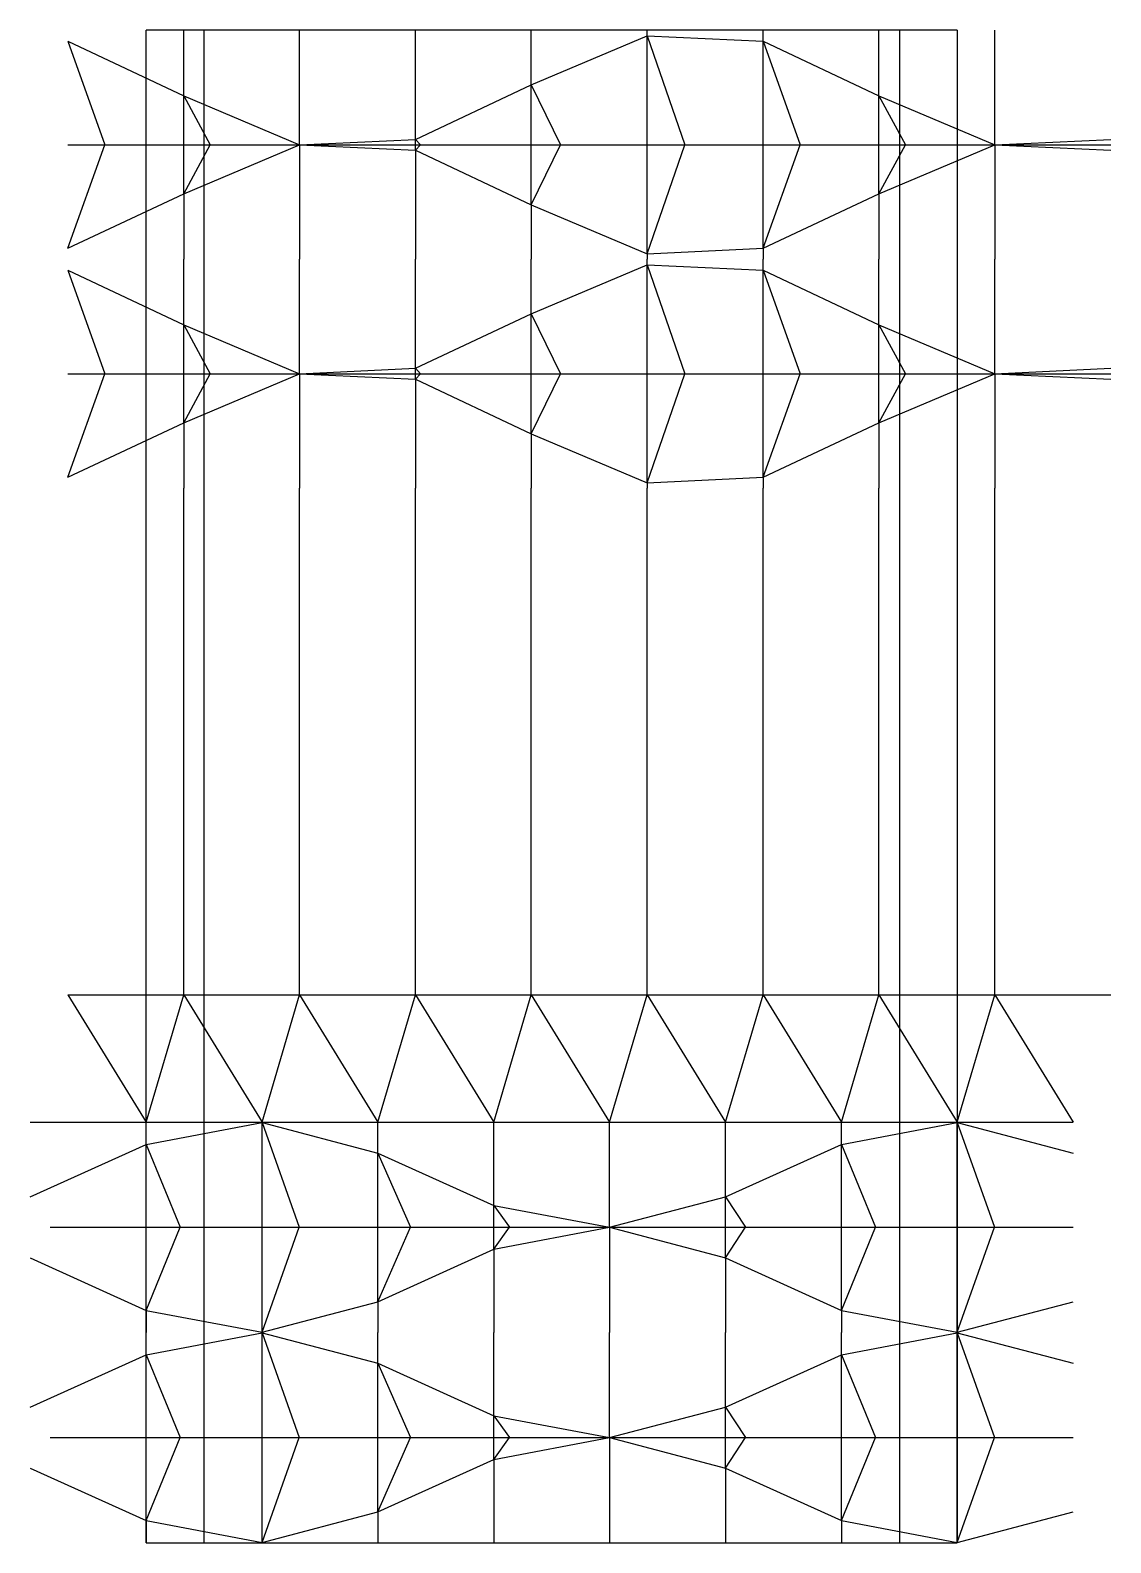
# Model space of a CAD drawing. Header units: metres. Extents: x -1.5 to 7.8, y 0 to 13.1.
import ezdxf

# ---------------------------------------------------------------- set-up
doc = ezdxf.new("R2010")
doc.units = ezdxf.units.M
for name, color, linetype in [('Boundary', 2, 'Continuous'), ('Cut', 3, 'Continuous'), ('Mountain', 5, 'Continuous'), ('Valley', 1, 'Continuous')]:
    doc.layers.add(name, color=color, linetype=linetype)

msp = doc.modelspace()

# ---------------------------------------------------------------- linework, layer by layer
at = {"layer": 'Boundary'}
for p, q in [((0, 0), (0, 13.052)), ((6, 13.052), (0, 13.052)), ((6, 13.052), (6, 0)), ((0, 0), (6, 0))]:
    msp.add_line(p, q, dxfattribs=at)
at = {"layer": 'Cut'}
for p, q in [((-0.5, 0), (-0.5, 13.052)), ((6.5, 13.052), (-0.5, 13.052)), ((6.5, 13.052), (6.5, 0)), ((-0.5, 0), (6.5, 0))]:
    msp.add_line(p, q, dxfattribs=at)
at = {"layer": 'Mountain'}
for p, q in [((-1.176, 12.958), (-0.176, 12.487)), ((-0.176, 12.487), (-0.176, 13.052)), ((0.824, 12.064), (0.824, 13.052)), ((1.824, 12.111), (1.824, 13.052)), ((2.824, 12.582), (2.824, 13.052)), ((2.824, 12.582), (3.824, 13.005)), ((3.824, 13.005), (3.824, 13.052)), ((3.824, 12.064), (3.824, 13.005)), ((3.824, 13.005), (4.824, 12.958)), ((4.824, 12.958), (4.824, 13.052)), ((4.824, 12.064), (4.824, 12.958)), ((4.824, 12.958), (5.824, 12.487)), ((5.824, 12.487), (5.824, 13.052)), ((6.824, 12.064), (6.824, 13.052)), ((1.824, 12.111), (2.824, 12.582)), ((2.824, 12.064), (2.824, 12.582)), ((-0.176, 12.064), (-0.176, 12.487)), ((-0.176, 12.487), (0.824, 12.064)), ((5.824, 12.064), (5.824, 12.487)), ((5.824, 12.487), (6.824, 12.064)), ((-1.176, 11.171), (-0.856, 12.064)), ((-0.176, 11.641), (0.052, 12.064)), ((-0.176, 11.641), (0.824, 12.064)), ((0.824, 12.064), (1.824, 12.111)), ((0.824, 12.064), (0.824, 11.076)), ((0.824, 12.064), (1.824, 12.017)), ((1.824, 12.064), (1.824, 12.111)), ((1.824, 12.017), (1.867, 12.064)), ((1.824, 12.017), (1.824, 11.076)), ((1.824, 12.017), (2.824, 11.547)), ((2.824, 11.547), (3.077, 12.064)), ((3.824, 11.124), (4.149, 12.064)), ((4.824, 11.171), (5.144, 12.064)), ((5.824, 11.641), (6.052, 12.064)), ((5.824, 11.641), (6.824, 12.064)), ((6.824, 12.064), (7.824, 12.111)), ((6.824, 12.064), (6.824, 11.076)), ((6.824, 12.064), (7.824, 12.017)), ((-1.176, 11.171), (-0.176, 11.641)), ((-0.176, 11.641), (-0.176, 11.076)), ((4.824, 11.171), (5.824, 11.641)), ((5.824, 11.641), (5.824, 11.076)), ((2.824, 11.547), (2.824, 11.076)), ((2.824, 11.547), (3.824, 11.124)), ((3.824, 11.124), (4.824, 11.171)), ((3.824, 11.124), (3.824, 11.076)), ((4.824, 11.171), (4.824, 11.076)), ((-1.176, 10.981), (-0.176, 10.511)), ((-0.176, 10.511), (-0.176, 11.076)), ((0.824, 10.088), (0.824, 11.076)), ((1.824, 10.135), (1.824, 11.076)), ((2.824, 10.605), (2.824, 11.076)), ((2.824, 10.605), (3.824, 11.028)), ((3.824, 11.028), (3.824, 11.076)), ((3.824, 10.088), (3.824, 11.028)), ((3.824, 11.028), (4.824, 10.981)), ((4.824, 10.981), (4.824, 11.076)), ((4.824, 10.088), (4.824, 10.981)), ((4.824, 10.981), (5.824, 10.511)), ((5.824, 10.511), (5.824, 11.076)), ((6.824, 10.088), (6.824, 11.076)), ((1.824, 10.135), (2.824, 10.605)), ((2.824, 10.088), (2.824, 10.605)), ((-0.176, 10.088), (-0.176, 10.511)), ((-0.176, 10.511), (0.824, 10.088)), ((5.824, 10.088), (5.824, 10.511)), ((5.824, 10.511), (6.824, 10.088)), ((-1.176, 9.195), (-0.856, 10.088)), ((-0.176, 9.665), (0.052, 10.088)), ((-0.176, 9.665), (0.824, 10.088)), ((0.824, 10.088), (1.824, 10.135)), ((0.824, 10.088), (0.824, 9.1)), ((0.824, 10.088), (1.824, 10.041)), ((1.824, 10.088), (1.824, 10.135)), ((1.824, 10.041), (1.867, 10.088)), ((2.824, 9.571), (3.077, 10.088)), ((3.824, 9.147), (4.149, 10.088)), ((4.824, 9.195), (5.144, 10.088)), ((5.824, 9.665), (6.052, 10.088)), ((5.824, 9.665), (6.824, 10.088)), ((6.824, 10.088), (7.824, 10.135)), ((6.824, 10.088), (6.824, 9.1)), ((6.824, 10.088), (7.824, 10.041)), ((1.824, 10.041), (1.824, 9.1)), ((1.824, 10.041), (2.824, 9.571)), ((-1.176, 9.195), (-0.176, 9.665)), ((-0.176, 9.665), (-0.176, 9.1)), ((4.824, 9.195), (5.824, 9.665)), ((5.824, 9.665), (5.824, 9.1)), ((2.824, 9.571), (2.824, 9.1)), ((2.824, 9.571), (3.824, 9.147)), ((3.824, 9.147), (4.824, 9.195)), ((3.824, 9.147), (3.824, 9.1)), ((4.824, 9.195), (4.824, 9.1)), ((-0.176, 4.728), (-0.176, 9.1)), ((0.824, 4.728), (0.824, 9.1)), ((1.824, 4.728), (1.824, 9.1)), ((2.824, 4.728), (2.824, 9.1)), ((3.824, 4.728), (3.824, 9.1)), ((4.824, 4.728), (4.824, 9.1)), ((5.824, 4.728), (5.824, 9.1)), ((6.824, 4.728), (6.824, 9.1)), ((-1.176, 4.728), (-0.5, 3.629)), ((-0.5, 3.629), (-0.176, 4.728)), ((-0.176, 4.728), (0.5, 3.629)), ((0.5, 3.629), (0.824, 4.728)), ((0.824, 4.728), (1.5, 3.629)), ((1.5, 3.629), (1.824, 4.728)), ((1.824, 4.728), (2.5, 3.629)), ((2.5, 3.629), (2.824, 4.728)), ((2.824, 4.728), (3.5, 3.629)), ((3.5, 3.629), (3.824, 4.728)), ((3.824, 4.728), (4.5, 3.629)), ((4.5, 3.629), (4.824, 4.728)), ((4.824, 4.728), (5.5, 3.629)), ((5.5, 3.629), (5.824, 4.728)), ((5.824, 4.728), (6.5, 3.629)), ((6.5, 3.629), (6.824, 4.728)), ((6.824, 4.728), (7.5, 3.629)), ((-0.5, 3.438), (-0.5, 3.629)), ((-0.5, 3.438), (0.5, 3.627)), ((0.5, 3.627), (0.5, 3.629)), ((0.5, 2.722), (0.5, 3.627)), ((0.5, 3.627), (1.5, 3.363)), ((1.5, 3.363), (1.5, 3.629)), ((2.5, 2.911), (2.5, 3.629)), ((3.5, 2.722), (3.5, 3.629)), ((4.5, 2.985), (4.5, 3.629)), ((5.5, 3.438), (5.5, 3.629)), ((5.5, 3.438), (6.5, 3.627)), ((6.5, 3.627), (6.5, 3.629)), ((6.5, 2.722), (6.5, 3.627)), ((6.5, 3.627), (7.5, 3.363)), ((-1.5, 2.985), (-0.5, 3.438)), ((-0.5, 2.722), (-0.5, 3.438)), ((4.5, 2.985), (5.5, 3.438)), ((5.5, 2.722), (5.5, 3.438)), ((1.5, 2.722), (1.5, 3.363)), ((1.5, 3.363), (2.5, 2.911)), ((2.5, 2.722), (2.5, 2.911)), ((2.5, 2.911), (3.5, 2.722)), ((3.5, 2.722), (4.5, 2.985)), ((4.5, 2.722), (4.5, 2.985)), ((-0.5, 2.005), (-0.205, 2.722)), ((0.5, 1.816), (0.822, 2.722)), ((1.5, 2.08), (1.781, 2.722)), ((2.5, 2.533), (2.637, 2.722)), ((2.5, 2.533), (3.5, 2.722)), ((3.5, 2.722), (3.5, 1.814)), ((3.5, 2.722), (4.5, 2.458)), ((4.5, 2.458), (4.673, 2.722)), ((5.5, 2.005), (5.795, 2.722)), ((6.5, 1.816), (6.822, 2.722)), ((1.5, 2.08), (2.5, 2.533)), ((2.5, 2.533), (2.5, 1.814)), ((-1.5, 2.458), (-0.5, 2.005)), ((4.5, 2.458), (4.5, 1.814)), ((4.5, 2.458), (5.5, 2.005)), ((-0.5, 2.005), (-0.5, 1.814)), ((-0.5, 2.005), (0.5, 1.816)), ((0.5, 1.816), (1.5, 2.08)), ((1.5, 2.08), (1.5, 1.814)), ((5.5, 2.005), (5.5, 1.814)), ((5.5, 2.005), (6.5, 1.816)), ((6.5, 1.816), (7.5, 2.08)), ((-0.5, 1.623), (-0.5, 1.814)), ((-0.5, 1.623), (0.5, 1.812)), ((0.5, 1.816), (0.5, 1.814)), ((0.5, 1.812), (0.5, 1.814)), ((0.5, 0.907), (0.5, 1.812)), ((0.5, 1.812), (1.5, 1.549)), ((1.5, 1.549), (1.5, 1.814)), ((2.5, 1.096), (2.5, 1.814)), ((3.5, 0.907), (3.5, 1.814)), ((4.5, 1.171), (4.5, 1.814)), ((5.5, 1.623), (5.5, 1.814)), ((5.5, 1.623), (6.5, 1.812)), ((6.5, 1.816), (6.5, 1.814)), ((6.5, 1.812), (6.5, 1.814)), ((6.5, 0.907), (6.5, 1.812)), ((6.5, 1.812), (7.5, 1.549)), ((-1.5, 1.171), (-0.5, 1.623)), ((-0.5, 0.907), (-0.5, 1.623)), ((4.5, 1.171), (5.5, 1.623)), ((5.5, 0.907), (5.5, 1.623)), ((1.5, 0.907), (1.5, 1.549)), ((1.5, 1.549), (2.5, 1.096)), ((2.5, 0.907), (2.5, 1.096)), ((2.5, 1.096), (3.5, 0.907)), ((3.5, 0.907), (4.5, 1.171)), ((4.5, 0.907), (4.5, 1.171)), ((-0.5, 0.191), (-0.205, 0.907)), ((0.5, 0.002), (0.822, 0.907)), ((1.5, 0.266), (1.781, 0.907)), ((2.5, 0.718), (2.637, 0.907)), ((2.5, 0.718), (3.5, 0.907)), ((3.5, 0.907), (3.5, 0)), ((3.5, 0.907), (4.5, 0.644)), ((4.5, 0.644), (4.673, 0.907)), ((5.5, 0.191), (5.795, 0.907)), ((6.5, 0.002), (6.822, 0.907)), ((1.5, 0.266), (2.5, 0.718)), ((2.5, 0.718), (2.5, 0)), ((-1.5, 0.644), (-0.5, 0.191)), ((4.5, 0.644), (4.5, 0)), ((4.5, 0.644), (5.5, 0.191)), ((0.5, 0.002), (1.5, 0.266)), ((1.5, 0.266), (1.5, 0)), ((6.5, 0.002), (7.5, 0.266)), ((-0.5, 0.191), (-0.5, 0)), ((-0.5, 0.191), (0.5, 0.002)), ((5.5, 0.191), (5.5, 0)), ((5.5, 0.191), (6.5, 0.002)), ((0.5, 0.002), (0.5, 0)), ((6.5, 0.002), (6.5, 0))]:
    msp.add_line(p, q, dxfattribs=at)
at = {"layer": 'Valley'}
for p, q in [((-1.176, 12.958), (-0.856, 12.064)), ((3.824, 13.005), (4.149, 12.064)), ((4.824, 12.958), (5.144, 12.064)), ((2.824, 12.582), (3.077, 12.064)), ((-0.176, 12.487), (0.052, 12.064)), ((5.824, 12.487), (6.052, 12.064)), ((-1.176, 12.064), (-0.856, 12.064)), ((-0.856, 12.064), (-0.176, 12.064)), ((-0.176, 11.641), (-0.176, 12.064)), ((-0.176, 12.064), (0.052, 12.064)), ((0.052, 12.064), (0.824, 12.064)), ((0.824, 12.064), (1.824, 12.064)), ((1.824, 12.111), (1.867, 12.064)), ((1.824, 12.017), (1.824, 12.064)), ((1.824, 12.064), (1.867, 12.064)), ((1.867, 12.064), (2.824, 12.064)), ((2.824, 11.547), (2.824, 12.064)), ((2.824, 12.064), (3.077, 12.064)), ((3.077, 12.064), (3.824, 12.064)), ((3.824, 11.124), (3.824, 12.064)), ((3.824, 12.064), (4.149, 12.064)), ((4.149, 12.064), (4.824, 12.064)), ((4.824, 11.171), (4.824, 12.064)), ((4.824, 12.064), (5.144, 12.064)), ((5.144, 12.064), (5.824, 12.064)), ((5.824, 11.641), (5.824, 12.064)), ((5.824, 12.064), (6.052, 12.064)), ((6.052, 12.064), (6.824, 12.064)), ((6.824, 12.064), (7.824, 12.064)), ((-1.176, 10.981), (-0.856, 10.088)), ((3.824, 11.028), (4.149, 10.088)), ((4.824, 10.981), (5.144, 10.088)), ((2.824, 10.605), (3.077, 10.088)), ((-0.176, 10.511), (0.052, 10.088)), ((5.824, 10.511), (6.052, 10.088)), ((-1.176, 10.088), (-0.856, 10.088)), ((-0.856, 10.088), (-0.176, 10.088)), ((-0.176, 9.665), (-0.176, 10.088)), ((-0.176, 10.088), (0.052, 10.088)), ((0.052, 10.088), (0.824, 10.088)), ((0.824, 10.088), (1.824, 10.088)), ((1.824, 10.135), (1.867, 10.088)), ((1.824, 10.041), (1.824, 10.088)), ((1.824, 10.088), (1.867, 10.088)), ((1.867, 10.088), (2.824, 10.088)), ((2.824, 9.571), (2.824, 10.088)), ((2.824, 10.088), (3.077, 10.088)), ((3.077, 10.088), (3.824, 10.088)), ((3.824, 9.147), (3.824, 10.088)), ((3.824, 10.088), (4.149, 10.088)), ((4.149, 10.088), (4.824, 10.088)), ((4.824, 9.195), (4.824, 10.088)), ((4.824, 10.088), (5.144, 10.088)), ((5.144, 10.088), (5.824, 10.088)), ((5.824, 9.665), (5.824, 10.088)), ((5.824, 10.088), (6.052, 10.088)), ((6.052, 10.088), (6.824, 10.088)), ((6.824, 10.088), (7.824, 10.088)), ((-1.176, 4.728), (-0.176, 4.728)), ((-0.176, 4.728), (0.824, 4.728)), ((0.824, 4.728), (1.824, 4.728)), ((1.824, 4.728), (2.824, 4.728)), ((2.824, 4.728), (3.824, 4.728)), ((3.824, 4.728), (4.824, 4.728)), ((4.824, 4.728), (5.824, 4.728)), ((5.824, 4.728), (6.824, 4.728)), ((6.824, 4.728), (7.824, 4.728)), ((-1.5, 3.629), (-0.5, 3.629)), ((-0.5, 3.629), (0.5, 3.629)), ((0.5, 3.629), (1.5, 3.629)), ((0.5, 3.627), (0.822, 2.722)), ((1.5, 3.629), (2.5, 3.629)), ((2.5, 3.629), (3.5, 3.629)), ((3.5, 3.629), (4.5, 3.629)), ((4.5, 3.629), (5.5, 3.629)), ((5.5, 3.629), (6.5, 3.629)), ((6.5, 3.629), (7.5, 3.629)), ((6.5, 3.627), (6.822, 2.722)), ((-0.5, 3.438), (-0.205, 2.722)), ((5.5, 3.438), (5.795, 2.722)), ((1.5, 3.363), (1.781, 2.722)), ((2.5, 2.911), (2.637, 2.722)), ((4.5, 2.985), (4.673, 2.722)), ((-1.327, 2.722), (-0.5, 2.722)), ((-0.5, 2.005), (-0.5, 2.722)), ((-0.5, 2.722), (-0.205, 2.722)), ((-0.205, 2.722), (0.5, 2.722)), ((0.5, 1.816), (0.5, 2.722)), ((0.5, 2.722), (0.822, 2.722)), ((0.822, 2.722), (1.5, 2.722)), ((1.5, 2.08), (1.5, 2.722)), ((1.5, 2.722), (1.781, 2.722)), ((1.781, 2.722), (2.5, 2.722)), ((2.5, 2.533), (2.5, 2.722)), ((2.5, 2.722), (2.637, 2.722)), ((2.637, 2.722), (3.5, 2.722)), ((3.5, 2.722), (4.5, 2.722)), ((4.5, 2.458), (4.5, 2.722)), ((4.5, 2.722), (4.673, 2.722)), ((4.673, 2.722), (5.5, 2.722)), ((5.5, 2.005), (5.5, 2.722)), ((5.5, 2.722), (5.795, 2.722)), ((5.795, 2.722), (6.5, 2.722)), ((6.5, 1.816), (6.5, 2.722)), ((6.5, 2.722), (6.822, 2.722)), ((6.822, 2.722), (7.5, 2.722)), ((0.5, 1.812), (0.822, 0.907)), ((6.5, 1.812), (6.822, 0.907)), ((-0.5, 1.623), (-0.205, 0.907)), ((5.5, 1.623), (5.795, 0.907)), ((1.5, 1.549), (1.781, 0.907)), ((2.5, 1.096), (2.637, 0.907)), ((4.5, 1.171), (4.673, 0.907)), ((-1.327, 0.907), (-0.5, 0.907)), ((-0.5, 0.191), (-0.5, 0.907)), ((-0.5, 0.907), (-0.205, 0.907)), ((-0.205, 0.907), (0.5, 0.907)), ((0.5, 0.002), (0.5, 0.907)), ((0.5, 0.907), (0.822, 0.907)), ((0.822, 0.907), (1.5, 0.907)), ((1.5, 0.266), (1.5, 0.907)), ((1.5, 0.907), (1.781, 0.907)), ((1.781, 0.907), (2.5, 0.907)), ((2.5, 0.718), (2.5, 0.907)), ((2.5, 0.907), (2.637, 0.907)), ((2.637, 0.907), (3.5, 0.907)), ((3.5, 0.907), (4.5, 0.907)), ((4.5, 0.644), (4.5, 0.907)), ((4.5, 0.907), (4.673, 0.907)), ((4.673, 0.907), (5.5, 0.907)), ((5.5, 0.191), (5.5, 0.907)), ((5.5, 0.907), (5.795, 0.907)), ((5.795, 0.907), (6.5, 0.907)), ((6.5, 0.002), (6.5, 0.907)), ((6.5, 0.907), (6.822, 0.907)), ((6.822, 0.907), (7.5, 0.907))]:
    msp.add_line(p, q, dxfattribs=at)

doc.saveas('drawing.dxf')
